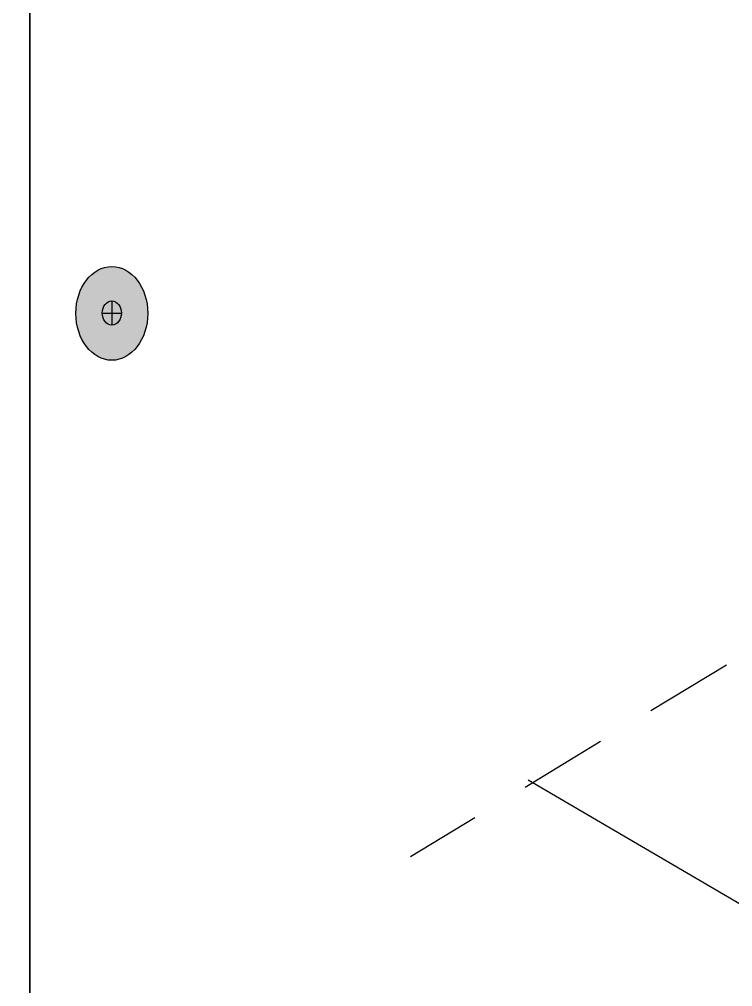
# Model space of a CAD drawing. Extents: x -1328 to 5679, y -4611 to 1603.
# Drawn here: x 657.2 to 729.9, y 908.5 to 1007.1 of the extents above; entities that cross this region are included whole.
import ezdxf

# ---------------------------------------------------------------- set-up
doc = ezdxf.new("R2010")
doc.units = 0
doc.header["$MEASUREMENT"] = 0
doc.linetypes.add('AI-Linetype-51', pattern=[15, 9, -6])
doc.linetypes.add('AI-Linetype-52', pattern=[15, 9, -6])
doc.layers.add('G-ANNO-TTLB', color=7, linetype='Continuous', lineweight=0)
doc.layers.add('TYVEK', color=7, linetype='Continuous', lineweight=0)

# ---------------------------------------------------------------- blocks, each defined once
blk = doc.blocks.new('Block_79')
at = {"layer": 'TYVEK', "true_color": 0x003b71, "transparency": 33554687}
h = blk.add_hatch(color=156, dxfattribs=at)
h.dxf.hatch_style = 2
edge = h.paths.add_edge_path()
edge.add_ellipse((666.644, 977.114), major_axis=(0, 4.781), ratio=0.766948, start_angle=0, end_angle=360)
at = {"layer": 'TYVEK', "color": 18, "lineweight": 25, "true_color": 0x080808}
for p, q in [((666.644, 978.378), (666.644, 975.91)), ((665.671, 977.144), (667.617, 977.144))]:
    blk.add_line(p, q, dxfattribs=at)
at = {"layer": 'TYVEK', "color": 33, "lineweight": 25, "true_color": 0xcc9966}
for points in [[(662.467, 976.782)], [(666.132, 972.003)]]:
    blk.add_lwpolyline(points, dxfattribs=at)
at = {"layer": 'TYVEK', "color": 18, "lineweight": 25, "true_color": 0x000000}
blk.add_ellipse((666.644, 977.114), major_axis=(0, 4.781), ratio=0.766948, dxfattribs=at)
at = {"layer": 'TYVEK', "color": 18, "lineweight": 25, "true_color": 0x080808}
blk.add_ellipse((666.644, 977.144), major_axis=(0, 1.234), ratio=0.788846, dxfattribs=at)

msp = doc.modelspace()

# ---------------------------------------------------------------- hatches: boundary and pattern name
at = {"layer": 'G-ANNO-TTLB', "true_color": 0xff00ff, "transparency": 33554687}
h = msp.add_hatch(color=6, dxfattribs=at)
edge = h.paths.add_edge_path()
edge.add_spline(control_points=[(1625.998, -853.91), (1625.998, -853.91), (-1303.52, -853.91), (-1303.52, -853.91), (-1303.52, -853.91), (-1303.52, 1603.09), (-1303.52, 1603.09), (-1303.52, 1603.09), (1625.998, 1603.09), (1625.998, 1603.09), (1625.998, 1603.09), (1625.998, -853.91), (1625.998, -853.91)], knot_values=[0, 0, 0, 0, 1, 1, 1, 2, 2, 2, 3, 3, 3, 4, 4, 4, 4], degree=3, periodic=0)
edge = h.paths.add_edge_path()
edge.add_spline(control_points=[(-1294.52, 1594.09), (-1294.52, 1594.09), (-1294.52, -844.91), (-1294.52, -844.91), (-1294.52, -844.91), (1616.998, -844.91), (1616.998, -844.91), (1616.998, -844.91), (1616.998, 1594.09), (1616.998, 1594.09), (1616.998, 1594.09), (-1294.52, 1594.09), (-1294.52, 1594.09)], knot_values=[0, 0, 0, 0, 1, 1, 1, 2, 2, 2, 3, 3, 3, 4, 4, 4, 4], degree=3, periodic=0)
edge.add_line((-1294.52, 1594.09), (-1294.52, 1594.09))

# ---------------------------------------------------------------- linework, layer by layer
at = {"layer": 'G-ANNO-TTLB'}
for points in [[(1625.998, -853.91), (1625.998, -853.91), (-1303.52, -853.91), (-1303.52, -853.91), (-1303.52, -853.91), (-1303.52, 1603.09), (-1303.52, 1603.09), (-1303.52, 1603.09), (1625.998, 1603.09), (1625.998, 1603.09), (1625.998, 1603.09), (1625.998, -853.91), (1625.998, -853.91)], [(-1294.52, 1594.09), (-1294.52, 1594.09), (-1294.52, -844.91), (-1294.52, -844.91), (-1294.52, -844.91), (1616.998, -844.91), (1616.998, -844.91), (1616.998, -844.91), (1616.998, 1594.09), (1616.998, 1594.09), (1616.998, 1594.09), (-1294.52, 1594.09), (-1294.52, 1594.09)]]:
    msp.add_open_spline(points, degree=3, knots=[0, 0, 0, 0, 1, 1, 1, 2, 2, 2, 3, 3, 3, 4, 4, 4, 4], dxfattribs=at)
at = {"layer": 'TYVEK', "color": 18, "lineweight": 25, "true_color": 0x000000}
msp.add_line((658.24, 1292.366), (658.24, 870.128), dxfattribs=at)
at = {"layer": 'TYVEK', "color": 2, "lineweight": 25, "true_color": 0xffff00}
for p in [(658.286, 1292.251), (658.286, 994.292)]:
    msp.add_line(p, (658.286, 869.951), dxfattribs=at)
at = {"layer": 'TYVEK', "color": 18, "linetype": 'AI-Linetype-52', "lineweight": 25, "true_color": 0x000000}
msp.add_line((754.921, 956.823), (697.073, 921.723), dxfattribs=at)
at = {"layer": 'TYVEK', "color": 1, "lineweight": 25, "true_color": 0xff0000}
msp.add_line((709.082, 929.563), (742.409, 910.073), dxfattribs=at)
at = {"layer": 'TYVEK', "color": 18, "linetype": 'AI-Linetype-51', "lineweight": 25, "true_color": 0x000000}
msp.add_lwpolyline([(702.82, 925.889)], dxfattribs=at)

# ---------------------------------------------------------------- block references
at = {"layer": 'TYVEK'}
msp.add_blockref('Block_79', (0, 0), dxfattribs=at)

doc.saveas('drawing.dxf')
